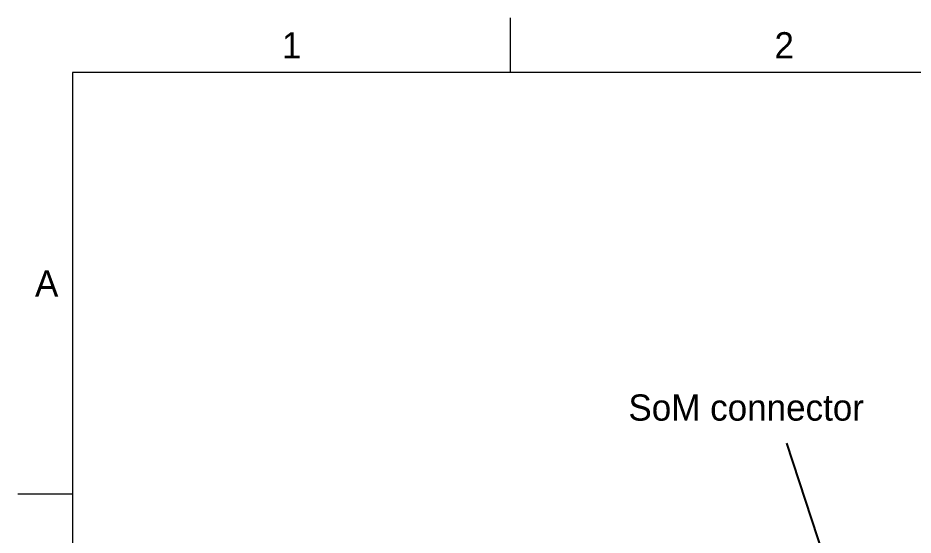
# Model space of a CAD drawing. Header units: millimetres. Extents: x 15 to 205, y 5 to 292.
# Drawn here: x 15 to 96.8, y 244.8 to 292 of the extents above; entities that cross this region are included whole.
import ezdxf

# ---------------------------------------------------------------- set-up
doc = ezdxf.new("R2010")
doc.units = ezdxf.units.MM
doc.layers.add('Annotations', color=7, linetype='Continuous')
doc.layers.add('Border', color=7, linetype='Continuous')
doc.styles.add('Shapr0', font='txt', dxfattribs={"height": 2.3925})
doc.dimstyles.new('ISO-25', dxfattribs={"dimtxt": 2.5, "dimasz": 2.5, "dimexe": 1.25, "dimexo": 0.625, "dimtad": 1, "dimtxsty": 'Standard', "dimcen": 2.5, "dimadec": 0, "dimazin": 0, "dimtfac": 1, "dimtmove": 0, "dimatfit": 3, "dimfxl": 1, "dimarcsym": 0})

msp = doc.modelspace()

# ---------------------------------------------------------------- linework, layer by layer
at = {"layer": 'Border', "linetype": 'Continuous', "lineweight": 15}
for p, q in [((60, 287), (60, 292)), ((200, 287), (20, 287)), ((20, 287), (20, 10)), ((20, 248.5), (15, 248.5))]:
    msp.add_line(p, q, dxfattribs=at)

# ---------------------------------------------------------------- texts
at = {"layer": 'Annotations', "linetype": 'Continuous', "lineweight": 15, "insert": (70.769, 256.401), "char_height": 1.79438, "width": 84.66672, "attachment_point": 4}
msp.add_mtext('{\\fSF-Mono-Regular-Extended.ttf|b0|i0|c0|p0;\\H1.333333x;SoM connector}', dxfattribs=at)
at = {"layer": 'Border', "linetype": 'Continuous', "lineweight": 15, "char_height": 2.393, "width": 2.3925, "style": 'Shapr0'}
for s, insert, attachment_point in [('1', (40, 288.304), 8), ('2', (85, 288.304), 8), ('A', (18.696, 267.75), 6)]:
    msp.add_mtext(s, dxfattribs=dict(at, insert=insert, attachment_point=attachment_point))

# ---------------------------------------------------------------- leaders
at = {"layer": 'Annotations', "linetype": 'Continuous', "lineweight": 15}
msp.add_leader([(93.276, 228.544), (85.249, 253.155)], dimstyle='ISO-25', dxfattribs=at)

doc.saveas('drawing.dxf')
